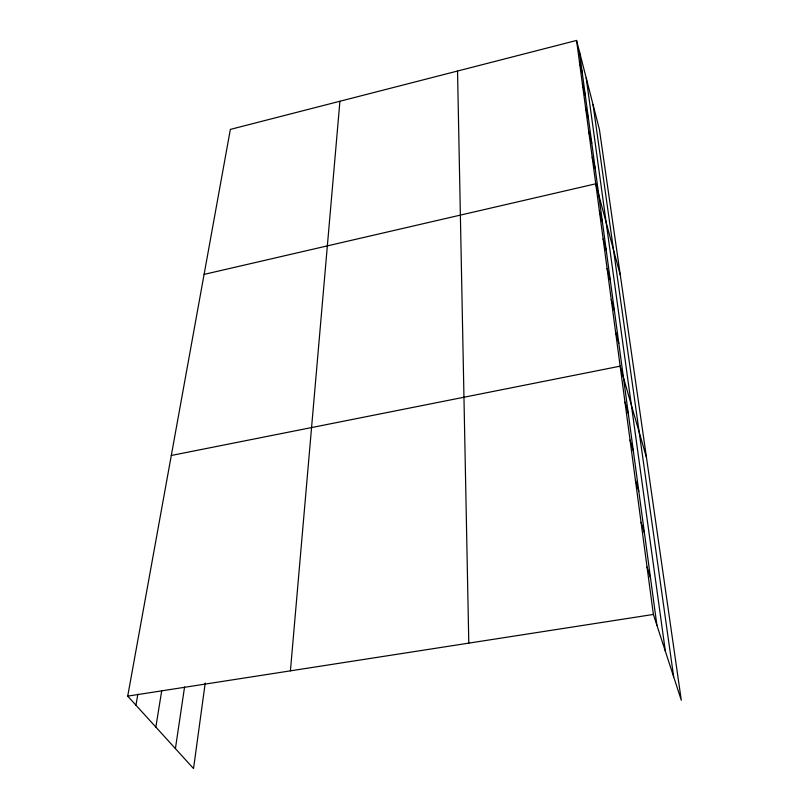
<?xml version="1.0" encoding="UTF-8"?>
<svg xmlns="http://www.w3.org/2000/svg" width="809" height="809" viewBox="0 0 809 809"><rect width="100%" height="100%" fill="white"/><g stroke="black" fill="none" stroke-linecap="round" stroke-linejoin="round"><path stroke-width="1.21" d="M290.421 670.853L339.922 101.246M205.233 682.958L193.533 768.55L127.711 696.134L230.353 129.4L576.574 40.45L599.418 129.47L681.289 700.23L653.389 614.446L576.574 40.45M175.411 748.608L184.573 686.932M155.844 727.089L161.679 690.987M135.932 705.185L137.864 694.173M204.09 274.393L595.758 183.795L620.331 275.242M171.296 455.477L620.159 366.164L646.482 457.54M127.711 696.134L653.389 614.446M647.038 567.018L650.517 577.98M641.052 522.28L644.49 533.374M635.399 480.02L638.797 491.215M630.049 440.025L633.396 451.301M624.973 402.124L628.29 413.46M615.588 331.983L618.814 343.37M611.23 299.472L614.425 310.858M607.094 268.497L610.239 279.874M603.14 238.958L606.244 250.305M599.358 210.755L602.432 222.07M592.198 157.239L595.191 168.474M588.8 131.847L591.753 143.021M585.544 107.536L588.456 118.65M582.429 84.237L585.301 95.29M579.436 61.899L582.278 72.881M593.027 104.553L673.654 676.739M586.212 78.008L665.362 651.275M579.365 51.361L656.898 625.236M457.54 71.03L468.795 643.135"/></g></svg>
